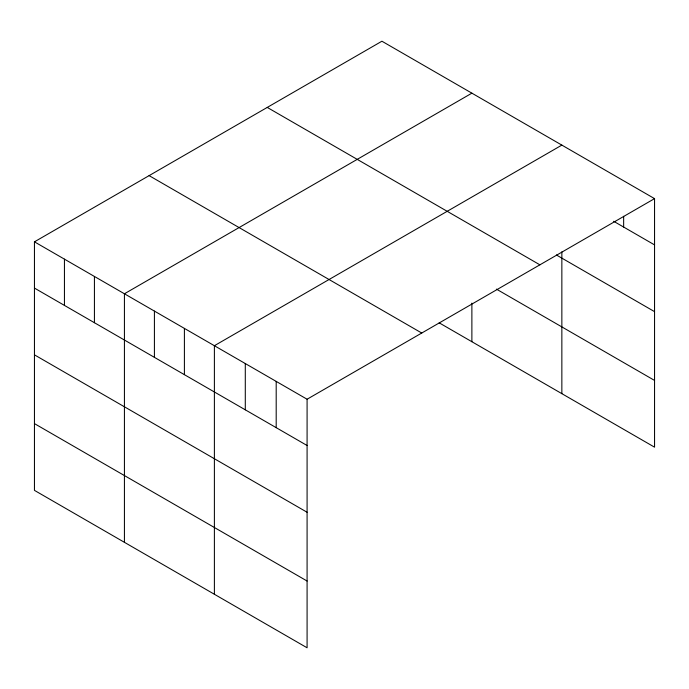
<?xml version="1.0" encoding="UTF-8"?>
<svg xmlns="http://www.w3.org/2000/svg" width="689" height="689" viewBox="0 0 689 689"><rect width="100%" height="100%" fill="white"/><g stroke="black" fill="none" stroke-linecap="round" stroke-linejoin="round"><path stroke-width="1.03" d="M34.45 241.83L307.087 399.232L307.087 647.781L34.45 490.37L34.45 241.83L381.913 41.219L654.55 198.63L654.55 447.17L439.16 322.822M471.879 93.17L124.425 293.772L124.425 542.312M561.854 145.112L214.391 345.714L214.391 594.262M307.087 399.232L654.55 198.63M613.658 221.281L654.55 244.888M556.402 254.982L654.55 311.643M267.246 107.424L539.892 264.826M496.416 289.122L654.55 380.423M149.108 175.626L421.754 333.037M34.45 288.088L307.087 445.499M34.45 354.844L307.087 512.246M34.45 423.614L307.087 581.025M623.648 216.294L623.648 227.051M561.854 251.864L561.854 393.652M471.879 303.117L471.879 341.71M276.194 381.396L276.194 427.654M245.293 363.551L245.293 409.817M184.402 328.403L184.402 374.661M154.414 311.083L154.414 357.35M94.427 276.453L94.427 322.719M64.439 259.142L64.439 305.399"/></g></svg>
